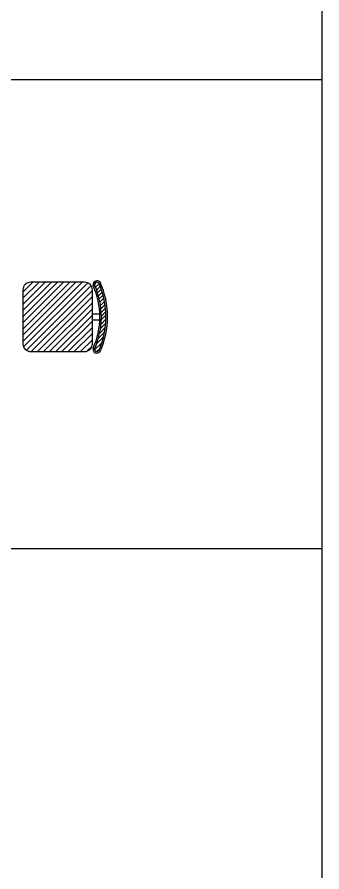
# Model space of a CAD drawing. Header units: inches. Extents: x 38074 to 101214, y 18833 to 57379.
# Drawn here: x 99489 to 101214, y 33354 to 38194 of the extents above; entities that cross this region are included whole.
import ezdxf

# ---------------------------------------------------------------- set-up
doc = ezdxf.new("R2010")
doc.units = ezdxf.units.IN
doc.layers.add('www.cad-blocks.net', color=7, linetype='Continuous')

# ---------------------------------------------------------------- blocks, each defined once
blk = doc.blocks.new('A$C403C54AD')
at = {"lineweight": 0, "ltscale": 0.05}
for p, q in [((2.6911, 1.212, -0.0006), (2.3564, 0.8773, -0.0006)), ((2.6563, 1.212, -0.0006), (2.3564, 0.9121, -0.0006)), ((2.6215, 1.212, -0.0006), (2.3564, 0.9469, -0.0006)), ((2.5866, 1.212, -0.0006), (2.3564, 0.9818, -0.0006)), ((2.5518, 1.212, -0.0006), (2.3564, 1.0166, -0.0006)), ((2.517, 1.212, -0.0006), (2.3564, 1.0514, -0.0006)), ((2.4821, 1.212, -0.0006), (2.3564, 1.0862, -0.0006)), ((2.4473, 1.212, -0.0006), (2.3564, 1.1211, -0.0006)), ((2.4125, 1.212, -0.0006), (2.3564, 1.1559, -0.0006)), ((2.7734, 1.2115, -0.0006), (2.7615, 1.1996, -0.0006)), ((2.7225, 1.2085, -0.0006), (2.3599, 0.8459, -0.0006)), ((2.7416, 1.1928, -0.0006), (2.3756, 0.8268, -0.0006)), ((2.7491, 1.1655, -0.0006), (2.4029, 0.8193, -0.0006)), ((2.787, 1.2034, -0.0006), (2.767, 1.1834, -0.0006)), ((2.7934, 1.188, -0.0006), (2.7731, 1.1677, -0.0006)), ((2.7993, 1.1722, -0.0006), (2.7787, 1.1515, -0.0006)), ((2.7491, 1.1306, -0.0006), (2.4378, 0.8193, -0.0006)), ((2.8048, 1.1558, -0.0006), (2.7837, 1.1348, -0.0006)), ((2.8097, 1.139, -0.0006), (2.7882, 1.1175, -0.0006)), ((2.8141, 1.1216, -0.0006), (2.792, 1.0996, -0.0006)), ((2.7491, 1.0958, -0.0006), (2.4726, 0.8193, -0.0006)), ((2.8179, 1.1037, -0.0006), (2.7952, 1.081, -0.0006)), ((2.8211, 1.0851, -0.0006), (2.7977, 1.0617, -0.0006)), ((2.8236, 1.0658, -0.0006), (2.7993, 1.0415, -0.0006)), ((2.7491, 1.061, -0.0006), (2.5074, 0.8193, -0.0006)), ((2.7491, 1.0262, -0.0006), (2.5422, 0.8193, -0.0006)), ((2.8262, 1.0248, -0.0006), (2.7997, 0.9984, -0.0006)), ((2.8253, 1.0457, -0.0006), (2.8, 1.0205, -0.0006)), ((2.7491, 0.9913, -0.0006), (2.5771, 0.8193, -0.0006)), ((2.8249, 0.98, -0.0006), (2.7952, 0.9504, -0.0006)), ((2.8261, 1.003, -0.0006), (2.7982, 0.9751, -0.0006)), ((2.7491, 0.9565, -0.0006), (2.6119, 0.8193, -0.0006)), ((2.7491, 0.9217, -0.0006), (2.6467, 0.8193, -0.0006)), ((2.8184, 0.93, -0.0006), (2.7833, 0.8949, -0.0006)), ((2.8224, 0.9558, -0.0006), (2.7904, 0.9238, -0.0006)), ((2.7491, 0.8868, -0.0006), (2.6815, 0.8193, -0.0006)), ((2.8036, 0.8717, -0.0006), (2.7618, 0.8298, -0.0006)), ((2.8123, 0.9022, -0.0006), (2.7728, 0.8626, -0.0006)), ((2.7472, 0.8501, -0.0006), (2.7183, 0.8212, -0.0006)), ((2.791, 0.8373, -0.0006), (2.7733, 0.8196, -0.0006))]:
    blk.add_line(p, q, dxfattribs=at)
for p, q in [((2.7055, 1.212, -0.0006), (2.4001, 1.212, -0.0006)), ((2.3564, 1.1683, -0.0006), (2.3564, 0.8629, -0.0006)), ((2.7491, 0.8629, -0.0006), (2.7491, 1.1683, -0.0006)), ((2.7491, 1.0331, -0.0006), (2.7913, 1.0331, -0.0006)), ((2.7491, 0.9982, -0.0006), (2.7913, 0.9982, -0.0006)), ((2.4001, 0.8193, -0.0006), (2.531, 0.8193, -0.0006)), ((2.531, 0.8193, -0.0006), (2.7055, 0.8193, -0.0006))]:
    blk.add_line(p, q)
for centre, radius, start, end in [((2.4001, 1.1683, -0.0006), 0.0436, 90, 180), ((2.7055, 1.1683, -0.0006), 0.0436, 0, 90), ((2.7752, 1.1978, -0.0006), 0.0225, 38.8964, 189.6684), ((2.7752, 1.1978, -0.0006), 0.0138, 38.8964, 189.6684), ((2.3575, 1.0156, -0.0006), 0.4774, 335.7176, 24.2824), ((2.3575, 1.0156, -0.0006), 0.4338, 335.7176, 24.2824), ((2.3575, 1.0156, -0.0006), 0.4425, 335.7176, 24.2824), ((2.3575, 1.0156, -0.0006), 0.4687, 335.7176, 24.2824), ((2.4001, 0.8629, -0.0006), 0.0436, 180, 270), ((2.7055, 0.8629, -0.0006), 0.0436, 270, 0), ((2.7751, 0.8332, -0.0006), 0.0225, 169.7658, 321.6694), ((2.7751, 0.8332, -0.0006), 0.0138, 169.7658, 321.6694)]:
    blk.add_arc(centre, radius, start, end)
blk = doc.blocks.new('FORMAT')
at = {"color": 155, "true_color": 0x546d8e}
for p, q in [((101214, 57379.3), (101214, 18833.4)), ((41802.8, 37840.9), (101214, 37840.9)), ((41802.8, 35185.9), (101214, 35185.9))]:
    blk.add_line(p, q, dxfattribs=at)
blk.add_lwpolyline([(101214, 19881.3), (41802.8, 19881.3), (41802.8, 56331.4), (101214, 56331.4)], close=True, dxfattribs=at)

msp = doc.modelspace()

# ---------------------------------------------------------------- block references
at = {"xscale": 1000, "yscale": 1000, "zscale": 1000}
msp.add_blockref('A$C403C54AD', (97166.2, 35480.7, 0.6), dxfattribs=at)
at = {"layer": 'www.cad-blocks.net'}
msp.add_blockref('FORMAT', (0, 0), dxfattribs=at)

doc.saveas('drawing.dxf')
